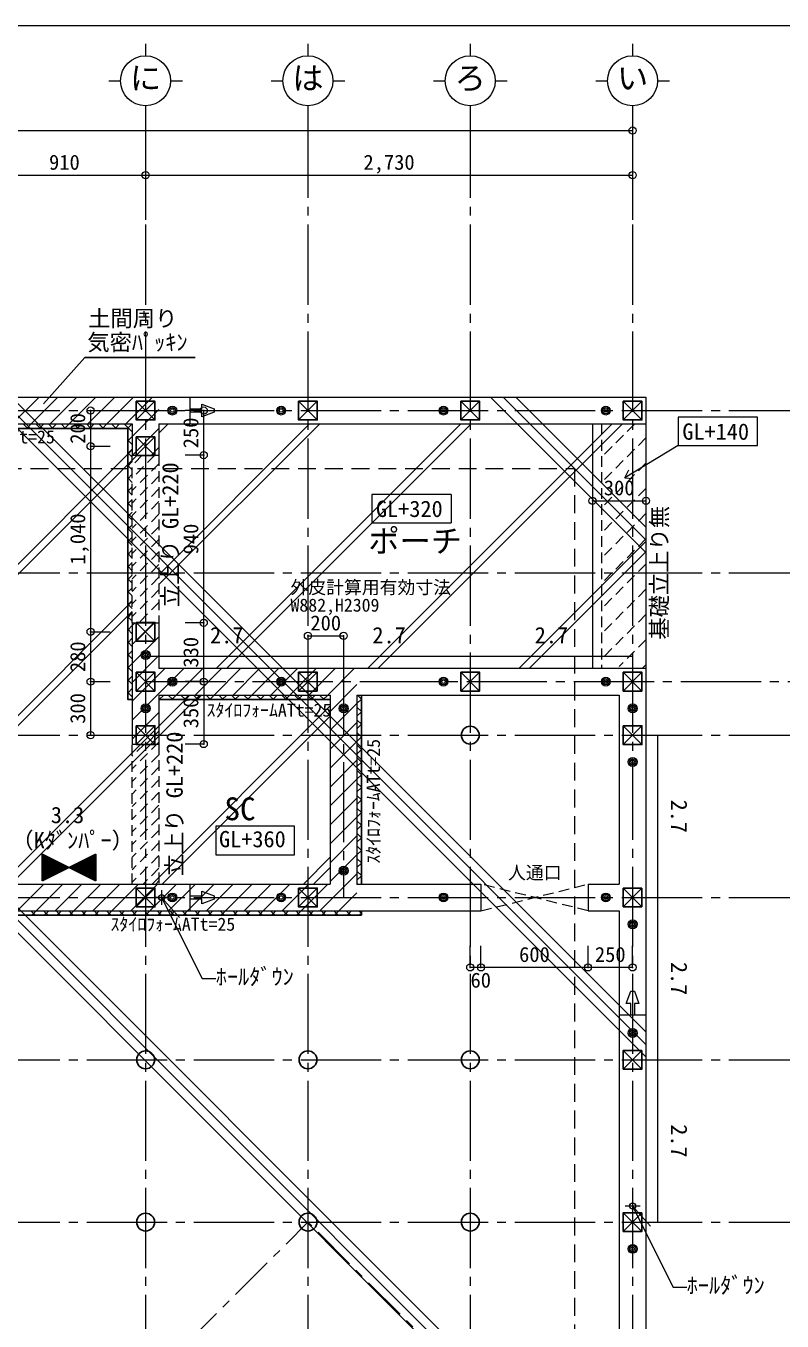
# Model space of a CAD drawing. Units: millimetres at full size, sheet at 1:50. Extents: x -26847 to 9830, y -6970 to 7062.
# Drawn here: x -1139 to 3100, y -199 to 7062 of the extents above; entities that cross this region are included whole.
import ezdxf
from ezdxf.enums import TextEntityAlignment as Align

# ---------------------------------------------------------------- set-up
doc = ezdxf.new("R2010")
doc.units = ezdxf.units.MM
doc.header["$LTSCALE"] = 50
doc.header["$PDMODE"] = 32
doc.header["$PDSIZE"] = 40
for name, pattern in [('CHAIN1', [8, 5, -1, 1, -1]), ('CHAIN2', [12, 9, -1, 1, -1]), ('DASHED1', [1.8, 1.2, -0.6]), ('DASHED2', [3, 2, -1])]:
    doc.linetypes.add(name, pattern=pattern)
for name, color, linetype, lineweight in [('3-0_補助線', 4, 'CHAIN2', 9), ('3-1_通り芯・通り番号', 4, 'Continuous', 9), ('3-2_柱(黄)', 6, 'Continuous', 25), ('3-3_仕上線(黄)', 4, 'Continuous', 9), ('3-4_下地・間柱(水色)', 5, 'Continuous', 25), ('3-5_サッシ・室内建具', 4, 'Continuous', 9), ('3-6_住宅設備・造作', 6, 'Continuous', 25), ('3-7_家具点線', 4, 'DASHED2', 9), ('3-A_文字', 2, 'Continuous', 9), ('3-F_寸法・方位', 4, 'Continuous', 9), ('6-A_文字', 134, 'Continuous', 25), ('C-0', 4, 'Continuous', 9), ('C-1', 2, 'CHAIN1', 9), ('C-2', 2, 'Continuous', 9)]:
    doc.layers.add(name, color=color, linetype=linetype, lineweight=lineweight)
doc.styles.add('ＭＳ ゴシック', font='')
doc.styles.get('ＭＳ ゴシック').set_extended_font_data('MS Gothic')

msp = doc.modelspace()

# ---------------------------------------------------------------- linework, layer by layer
at = {"layer": '3-0_補助線'}
for p, q in [((-467.79, 6548.18), (-467.79, -5342.52)), ((442.21, 6548.18), (442.21, -5342.52)), ((1352.21, 6548.18), (1352.21, -5342.52)), ((2262.21, 6548.18), (2262.21, -5342.52)), ((-9197.8, 4905.56), (5516.74, 4905.56)), ((-9197.8, 3995.56), (5516.74, 3995.56)), ((642.21, 3534.79), (642.21, 2175.56)), ((-467.79, 3385.56), (4523.88, 3385.56)), ((-9197.8, 3085.56), (5516.74, 3085.56)), ((-9197.8, 2175.56), (5516.74, 2175.56)), ((-9197.8, 1265.56), (5516.74, 1265.56)), ((-9197.8, 355.56), (5516.74, 355.56))]:
    msp.add_line(p, q, dxfattribs=at)
at = {"layer": '3-1_通り芯・通り番号'}
for p, q in [((-467.79, 6961.32), (-467.79, 6894.75)), ((442.21, 6961.32), (442.21, 6894.75)), ((1352.21, 6961.32), (1352.21, 6894.75)), ((2262.21, 6961.32), (2262.21, 6894.75)), ((-674.36, 6754.75), (-607.79, 6754.75)), ((-327.79, 6754.75), (-261.22, 6754.75)), ((235.64, 6754.75), (302.21, 6754.75)), ((582.21, 6754.75), (648.78, 6754.75)), ((1145.64, 6754.75), (1212.21, 6754.75)), ((1492.21, 6754.75), (1558.78, 6754.75)), ((2055.64, 6754.75), (2122.21, 6754.75)), ((2402.21, 6754.75), (2468.78, 6754.75)), ((-467.79, 6614.75), (-467.79, 6548.18)), ((442.21, 6614.75), (442.21, 6548.18)), ((1352.21, 6614.75), (1352.21, 6548.18)), ((2262.21, 6614.75), (2262.21, 6548.18))]:
    msp.add_line(p, q, dxfattribs=at)
for centre in [(-467.79, 6754.75), (442.21, 6754.75), (1352.21, 6754.75), (2262.21, 6754.75)]:
    msp.add_circle(centre, 140, dxfattribs=at)
at = {"layer": '3-2_柱(黄)'}
for p, q in [((-520.29, 4958.06), (-415.29, 4853.06)), ((-415.29, 4958.06), (-520.29, 4853.06)), ((389.71, 4958.06), (494.71, 4853.06)), ((494.71, 4958.06), (389.71, 4853.06)), ((1299.71, 4958.06), (1404.71, 4853.06)), ((1404.71, 4958.06), (1299.71, 4853.06)), ((2209.71, 4958.06), (2314.71, 4853.06)), ((2314.71, 4958.06), (2209.71, 4853.06)), ((-520.29, 4758.06), (-415.29, 4653.06)), ((-415.29, 4758.06), (-520.29, 4653.06)), ((-520.29, 3718.06), (-415.29, 3613.06)), ((-415.29, 3718.06), (-520.29, 3613.06)), ((-520.29, 3438.06), (-415.29, 3333.06)), ((-415.29, 3438.06), (-520.29, 3333.06)), ((494.71, 3333.06), (389.71, 3438.06)), ((389.71, 3333.06), (494.71, 3438.06)), ((1299.71, 3438.06), (1404.71, 3333.06)), ((1404.71, 3438.06), (1299.71, 3333.06)), ((2209.71, 3438.06), (2314.71, 3333.06)), ((2314.71, 3438.06), (2209.71, 3333.06)), ((-520.29, 3138.06), (-415.29, 3033.06)), ((-415.29, 3138.06), (-520.29, 3033.06)), ((2209.71, 3138.06), (2314.71, 3033.06)), ((2314.71, 3138.06), (2209.71, 3033.06)), ((-520.29, 2228.06), (-415.29, 2123.06)), ((-415.29, 2228.06), (-520.29, 2123.06)), ((389.71, 2228.06), (494.71, 2123.06)), ((494.71, 2228.06), (389.71, 2123.06)), ((2314.71, 2228.06), (2209.71, 2228.06)), ((2209.71, 2228.06), (2209.71, 2123.06)), ((2314.71, 2123.06), (2314.71, 2228.06)), ((2314.71, 2123.06), (2209.71, 2123.06)), ((2314.71, 1318.06), (2209.71, 1213.06)), ((2314.71, 1213.06), (2209.71, 1318.06)), ((2314.71, 408.06), (2209.71, 303.06)), ((2314.71, 303.06), (2209.71, 408.06))]:
    msp.add_line(p, q, dxfattribs=at)
for points in [[(-520.29, 4958.06), (-520.29, 4853.06), (-415.29, 4853.06), (-415.29, 4958.06)], [(389.71, 4958.06), (389.71, 4853.06), (494.71, 4853.06), (494.71, 4958.06)], [(1299.71, 4958.06), (1299.71, 4853.06), (1404.71, 4853.06), (1404.71, 4958.06)], [(2209.71, 4958.06), (2209.71, 4853.06), (2314.71, 4853.06), (2314.71, 4958.06)], [(-520.29, 4758.06), (-520.29, 4653.06), (-415.29, 4653.06), (-415.29, 4758.06)], [(-520.29, 3718.06), (-520.29, 3613.06), (-415.29, 3613.06), (-415.29, 3718.06)], [(-520.29, 3438.06), (-520.29, 3333.06), (-415.29, 3333.06), (-415.29, 3438.06)], [(494.71, 3333.06), (494.71, 3438.06), (389.71, 3438.06), (389.71, 3333.06)], [(1299.71, 3438.06), (1299.71, 3333.06), (1404.71, 3333.06), (1404.71, 3438.06)], [(2209.71, 3438.06), (2209.71, 3333.06), (2314.71, 3333.06), (2314.71, 3438.06)], [(-520.29, 3138.06), (-520.29, 3033.06), (-415.29, 3033.06), (-415.29, 3138.06)], [(2209.71, 3138.06), (2209.71, 3033.06), (2314.71, 3033.06), (2314.71, 3138.06)], [(-520.29, 2228.06), (-520.29, 2123.06), (-415.29, 2123.06), (-415.29, 2228.06)], [(389.71, 2228.06), (389.71, 2123.06), (494.71, 2123.06), (494.71, 2228.06)], [(2314.71, 1318.06), (2209.71, 1318.06), (2209.71, 1213.06), (2314.71, 1213.06)], [(2314.71, 408.06), (2209.71, 408.06), (2209.71, 303.06), (2314.71, 303.06)]]:
    msp.add_lwpolyline(points, close=True, dxfattribs=at)
for points in [[(2314.71, 2123.06), (2262.21, 2175.56), (2209.71, 2228.06)], [(2314.71, 2228.06), (2262.21, 2175.56), (2209.71, 2123.06)]]:
    msp.add_lwpolyline(points, dxfattribs=at)
at = {"layer": '3-3_仕上線(黄)'}
for p, q in [((-2178.02, 4830.56), (-542.79, 4830.56)), ((-542.79, 4830.56), (-542.79, 4655.56)), ((-392.79, 4830.56), (2337.21, 4830.56)), ((-392.79, 4830.56), (-392.79, 4655.56)), ((2037.21, 4830.56), (2037.21, 3460.56)), ((-542.79, 4655.56), (-392.79, 4655.56)), ((2219.46, 4527.69), (2265.77, 4525.32)), ((-542.79, 3715.56), (-542.79, 3035.56)), ((-392.79, 3460.56), (2337.21, 3460.56)), ((-392.79, 3310.56), (-392.79, 3035.56)), ((717.21, 3310.56), (2187.21, 3310.56)), ((717.21, 3310.56), (717.21, 2250.56)), ((2187.21, 3310.56), (2187.21, 2250.56)), ((-542.79, 3035.56), (-392.79, 3035.56)), ((-1302.79, 2250.56), (567.21, 2250.56)), ((2012.21, 2250.56), (2187.21, 2250.56)), ((-1302.79, 2100.56), (1412.21, 2100.56)), ((2187.21, 2100.56), (2187.21, -1389.44))]:
    msp.add_line(p, q, dxfattribs=at)
at = {"layer": '3-3_仕上線(黄)', "linetype": 'DASHED1'}
for p, q in [((2087.21, 4830.56), (2087.21, 3460.56)), ((2274.43, 4830.56), (2087.21, 4643.34)), ((2337.21, 4751.92), (2087.21, 4501.92)), ((-415.29, 4655.86), (-542.79, 4528.36)), ((-542.79, 3715.56), (-542.79, 4655.56)), ((-486.3, 4655.56), (-542.79, 4599.07)), ((-392.79, 4655.56), (-392.79, 3715.56)), ((-392.79, 4607.65), (-542.79, 4457.65)), ((2337.21, 4610.5), (2087.21, 4360.5)), ((-392.79, 4536.94), (-542.79, 4386.94)), ((-392.79, 4466.23), (-542.79, 4316.23)), ((2337.21, 4469.07), (2087.21, 4219.07)), ((-392.79, 4395.52), (-542.79, 4245.52)), ((-392.79, 4324.81), (-542.79, 4174.81)), ((2337.21, 4327.65), (2087.21, 4077.65)), ((-392.79, 4254.1), (-542.79, 4104.1)), ((-392.79, 4183.39), (-542.79, 4033.39)), ((2337.21, 4186.23), (2087.21, 3936.23)), ((-392.79, 4112.68), (-542.79, 3962.68)), ((-392.79, 4041.97), (-542.79, 3891.97)), ((2337.21, 4044.81), (2087.21, 3794.81)), ((-392.79, 3971.26), (-542.79, 3821.26)), ((-392.79, 3900.55), (-542.79, 3750.55)), ((2337.21, 3903.39), (2087.21, 3653.39)), ((-392.79, 3829.84), (-507.06, 3715.56)), ((2337.21, 3761.97), (2087.21, 3511.97)), ((2337.21, 3620.55), (2187.21, 3470.55)), ((2337.21, 3479.12), (2318.65, 3460.56)), ((-392.79, 3046.94), (-542.79, 2896.94)), ((-474.88, 3035.56), (-542.79, 2967.65)), ((-542.79, 2250.56), (-542.79, 3035.56)), ((-392.79, 3035.56), (-392.79, 2250.56)), ((-392.79, 2976.23), (-542.79, 2826.23)), ((-392.79, 2905.52), (-542.79, 2755.52)), ((-392.79, 2834.81), (-542.79, 2684.81)), ((-392.79, 2764.1), (-542.79, 2614.1)), ((-392.79, 2693.39), (-542.79, 2543.39)), ((-392.79, 2622.68), (-542.79, 2472.68)), ((-392.79, 2551.97), (-542.79, 2401.97)), ((-392.79, 2481.26), (-542.79, 2331.26)), ((-392.79, 2410.55), (-542.79, 2260.55)), ((-392.79, 2339.84), (-482.06, 2250.56)), ((-392.79, 2269.12), (-411.35, 2250.56))]:
    msp.add_line(p, q, dxfattribs=at)
at = {"layer": '3-3_仕上線(黄)'}
for points in [[(-6912.79, 4980.56), (2337.21, 4980.56), (2337.21, -3359.44)], [(2518.39, 4709.56), (2219.46, 4527.69), (2242.02, 4574.01)], [(-542.79, 3715.56), (-392.79, 3715.56), (-392.79, 3460.56)], [(-392.79, 3310.56), (567.21, 3310.56), (567.21, 2250.56)], [(717.21, 2250.56), (1412.21, 2250.56), (1412.21, 2100.56)], [(2012.21, 2250.56), (2012.21, 2100.56), (2187.21, 2100.56)]]:
    msp.add_lwpolyline(points, dxfattribs=at)
at = {"layer": '3-4_下地・間柱(水色)'}
for centre in [(1352.21, 3085.56), (-467.79, 1265.56), (442.21, 1265.56), (1352.21, 1265.56), (-467.79, 355.56), (442.21, 355.56), (1352.21, 355.56)]:
    msp.add_circle(centre, 50, dxfattribs=at)
at = {"layer": '3-5_サッシ・室内建具', "linetype": 'DASHED1'}
for p, q in [((2012.21, 2100.56), (1412.21, 2250.56)), ((1412.21, 2100.56), (2012.21, 2250.56))]:
    msp.add_line(p, q, dxfattribs=at)
at = {"layer": '3-6_住宅設備・造作'}
for p, q in [((-2168.27, 4805.56), (-567.79, 4805.56)), ((-1153.6, 4830.56), (-1128.6, 4805.56)), ((-1134.14, 4805.56), (-1109.14, 4830.56)), ((-1082.89, 4830.56), (-1057.89, 4805.56)), ((-1063.43, 4805.56), (-1038.43, 4830.56)), ((-1012.18, 4830.56), (-987.18, 4805.56)), ((-992.72, 4805.56), (-967.72, 4830.56)), ((-941.47, 4830.56), (-916.47, 4805.56)), ((-922.01, 4805.56), (-897.01, 4830.56)), ((-870.76, 4830.56), (-845.76, 4805.56)), ((-851.29, 4805.56), (-826.29, 4830.56)), ((-800.05, 4830.56), (-775.05, 4805.56)), ((-780.58, 4805.56), (-755.58, 4830.56)), ((-729.34, 4830.56), (-704.34, 4805.56)), ((-709.87, 4805.56), (-684.87, 4830.56)), ((-658.63, 4830.56), (-633.63, 4805.56)), ((-639.16, 4805.56), (-614.16, 4830.56)), ((-587.92, 4830.56), (-542.79, 4785.43)), ((-568.45, 4805.56), (-543.45, 4830.56)), ((-567.79, 4735.51), (-542.79, 4760.51)), ((-567.79, 4739.72), (-542.79, 4714.72)), ((-567.79, 4664.8), (-542.79, 4689.8)), ((-567.79, 4669.01), (-542.79, 4644.01)), ((-567.79, 4594.09), (-542.79, 4619.09)), ((-567.79, 4598.3), (-542.79, 4573.3)), ((-567.79, 4523.38), (-542.79, 4548.38)), ((-567.79, 4527.59), (-542.79, 4502.59)), ((-567.79, 4452.67), (-542.79, 4477.67)), ((-567.79, 4456.87), (-542.79, 4431.87)), ((-567.79, 4381.96), (-542.79, 4406.96)), ((-567.79, 4386.16), (-542.79, 4361.16)), ((-567.79, 4311.25), (-542.79, 4336.25)), ((-567.79, 4315.45), (-542.79, 4290.45)), ((-567.79, 4240.54), (-542.79, 4265.54)), ((-567.79, 4244.74), (-542.79, 4219.74)), ((-567.79, 4169.83), (-542.79, 4194.83)), ((-567.79, 4174.03), (-542.79, 4149.03)), ((-567.79, 4099.12), (-542.79, 4124.12)), ((-567.79, 4103.32), (-542.79, 4078.32)), ((-567.79, 4028.41), (-542.79, 4053.41)), ((-567.79, 4032.61), (-542.79, 4007.61)), ((-567.79, 3957.7), (-542.79, 3982.7)), ((-567.79, 3961.9), (-542.79, 3936.9)), ((-567.79, 3886.99), (-542.79, 3911.99)), ((-567.79, 3891.19), (-542.79, 3866.19)), ((-567.79, 3816.27), (-542.79, 3841.27)), ((-567.79, 3820.48), (-542.79, 3795.48)), ((-567.79, 3745.56), (-542.79, 3770.56)), ((-567.79, 3749.77), (-542.79, 3724.77)), ((-567.79, 3674.85), (-542.79, 3699.85)), ((-567.79, 3679.06), (-542.79, 3654.06)), ((-567.79, 3604.14), (-542.79, 3629.14)), ((-567.79, 3608.35), (-542.79, 3583.35)), ((-567.79, 3533.43), (-542.79, 3558.43)), ((-567.79, 3537.64), (-542.79, 3512.64)), ((-567.79, 3462.72), (-542.79, 3487.72)), ((-567.79, 3466.93), (-542.79, 3441.93)), ((-567.79, 3392.01), (-542.79, 3417.01)), ((-567.79, 3396.21), (-542.79, 3371.21)), ((-567.79, 3321.3), (-542.79, 3346.3)), ((-567.79, 3325.5), (-542.79, 3300.5)), ((-392.79, 3291.93), (-386.42, 3285.56)), ((-392.79, 3285.56), (567.21, 3285.56)), ((-391.4, 3285.56), (-366.4, 3310.56)), ((-340.71, 3310.56), (-315.71, 3285.56)), ((-320.69, 3285.56), (-295.69, 3310.56)), ((-270, 3310.56), (-245, 3285.56)), ((-249.97, 3285.56), (-224.97, 3310.56)), ((-199.29, 3310.56), (-174.29, 3285.56)), ((-179.26, 3285.56), (-154.26, 3310.56)), ((-128.58, 3310.56), (-103.58, 3285.56)), ((-108.55, 3285.56), (-83.55, 3310.56)), ((-57.87, 3310.56), (-32.87, 3285.56)), ((-37.84, 3285.56), (-12.84, 3310.56)), ((12.84, 3310.56), (37.84, 3285.56)), ((32.87, 3285.56), (57.87, 3310.56)), ((83.55, 3310.56), (108.55, 3285.56)), ((103.58, 3285.56), (128.58, 3310.56)), ((154.26, 3310.56), (179.26, 3285.56)), ((174.29, 3285.56), (199.29, 3310.56)), ((224.97, 3310.56), (249.97, 3285.56)), ((245, 3285.56), (270, 3310.56)), ((295.69, 3310.56), (320.69, 3285.56)), ((315.71, 3285.56), (340.71, 3310.56)), ((366.4, 3310.56), (391.4, 3285.56)), ((386.42, 3285.56), (411.42, 3310.56)), ((437.11, 3310.56), (462.11, 3285.56)), ((457.13, 3285.56), (482.13, 3310.56)), ((507.82, 3310.56), (532.82, 3285.56)), ((527.84, 3285.56), (552.84, 3310.56)), ((717.21, 3262.8), (742.21, 3287.8)), ((719.95, 3310.56), (742.21, 3288.3)), ((742.21, 3310.56), (742.21, 2250.56)), ((717.21, 3242.59), (742.21, 3217.59)), ((717.21, 3192.09), (742.21, 3217.09)), ((717.21, 3171.87), (742.21, 3146.87)), ((717.21, 3121.38), (742.21, 3146.38)), ((717.21, 3101.16), (742.21, 3076.16)), ((717.21, 3050.66), (742.21, 3075.66)), ((717.21, 3030.45), (742.21, 3005.45)), ((717.21, 2979.95), (742.21, 3004.95)), ((717.21, 2959.74), (742.21, 2934.74)), ((717.21, 2909.24), (742.21, 2934.24)), ((717.21, 2889.03), (742.21, 2864.03)), ((717.21, 2838.53), (742.21, 2863.53)), ((717.21, 2818.32), (742.21, 2793.32)), ((717.21, 2767.82), (742.21, 2792.82)), ((717.21, 2747.61), (742.21, 2722.61)), ((717.21, 2697.11), (742.21, 2722.11)), ((717.21, 2676.9), (742.21, 2651.9)), ((717.21, 2626.4), (742.21, 2651.4)), ((717.21, 2606.19), (742.21, 2581.19)), ((717.21, 2555.69), (742.21, 2580.69)), ((717.21, 2535.48), (742.21, 2510.48)), ((717.21, 2484.98), (742.21, 2509.98)), ((717.21, 2464.77), (742.21, 2439.77)), ((717.21, 2414.27), (742.21, 2439.27)), ((717.21, 2394.06), (742.21, 2369.06)), ((717.21, 2343.56), (742.21, 2368.56)), ((717.21, 2323.35), (742.21, 2298.35)), ((717.21, 2272.85), (742.21, 2297.85)), ((717.21, 2252.64), (719.29, 2250.56)), ((-1302.79, 2075.56), (742.21, 2075.56)), ((-1110.61, 2100.56), (-1085.61, 2075.56)), ((-1106.42, 2075.56), (-1081.42, 2100.56)), ((-1039.9, 2100.56), (-1014.9, 2075.56)), ((-1035.71, 2075.56), (-1010.71, 2100.56)), ((-969.19, 2100.56), (-944.19, 2075.56)), ((-965, 2075.56), (-940, 2100.56)), ((-898.48, 2100.56), (-873.48, 2075.56)), ((-894.29, 2075.56), (-869.29, 2100.56)), ((-827.77, 2100.56), (-802.77, 2075.56)), ((-823.58, 2075.56), (-798.58, 2100.56)), ((-757.06, 2100.56), (-732.06, 2075.56)), ((-752.87, 2075.56), (-727.87, 2100.56)), ((-686.35, 2100.56), (-661.35, 2075.56)), ((-682.16, 2075.56), (-657.16, 2100.56)), ((-615.64, 2100.56), (-590.64, 2075.56)), ((-611.45, 2075.56), (-586.45, 2100.56)), ((-544.92, 2100.56), (-519.92, 2075.56)), ((-540.74, 2075.56), (-515.74, 2100.56)), ((-474.21, 2100.56), (-449.21, 2075.56)), ((-470.02, 2075.56), (-445.02, 2100.56)), ((-403.5, 2100.56), (-378.5, 2075.56)), ((-399.31, 2075.56), (-374.31, 2100.56)), ((-332.79, 2100.56), (-307.79, 2075.56)), ((-328.6, 2075.56), (-303.6, 2100.56)), ((-262.08, 2100.56), (-237.08, 2075.56)), ((-257.89, 2075.56), (-232.89, 2100.56)), ((-191.37, 2100.56), (-166.37, 2075.56)), ((-187.18, 2075.56), (-162.18, 2100.56)), ((-120.66, 2100.56), (-95.66, 2075.56)), ((-116.47, 2075.56), (-91.47, 2100.56)), ((-49.95, 2100.56), (-24.95, 2075.56)), ((-45.76, 2075.56), (-20.76, 2100.56)), ((20.76, 2100.56), (45.76, 2075.56)), ((24.95, 2075.56), (49.95, 2100.56)), ((91.47, 2100.56), (116.47, 2075.56)), ((95.66, 2075.56), (120.66, 2100.56)), ((162.18, 2100.56), (187.18, 2075.56)), ((166.37, 2075.56), (191.37, 2100.56)), ((232.89, 2100.56), (257.89, 2075.56)), ((237.08, 2075.56), (262.08, 2100.56)), ((303.6, 2100.56), (328.6, 2075.56)), ((307.79, 2075.56), (332.79, 2100.56)), ((374.31, 2100.56), (399.31, 2075.56)), ((378.5, 2075.56), (403.5, 2100.56)), ((445.02, 2100.56), (470.02, 2075.56)), ((449.21, 2075.56), (474.21, 2100.56)), ((515.74, 2100.56), (540.74, 2075.56)), ((519.92, 2075.56), (544.92, 2100.56)), ((586.45, 2100.56), (611.45, 2075.56)), ((590.64, 2075.56), (615.64, 2100.56)), ((657.16, 2100.56), (682.16, 2075.56)), ((661.35, 2075.56), (686.35, 2100.56)), ((727.87, 2100.56), (742.21, 2086.21)), ((732.06, 2075.56), (742.21, 2085.72)), ((742.21, 2100.56), (742.21, 2075.56))]:
    msp.add_line(p, q, dxfattribs=at)
msp.add_lwpolyline([(-567.79, 4805.56), (-567.79, 3285.56), (-542.79, 3285.56)], dxfattribs=at)
at = {"layer": '3-7_家具点線'}
for p, q in [((-6512.79, 4580.56), (1937.21, 4580.56)), ((1937.21, 4580.56), (1937.21, -2959.44))]:
    msp.add_line(p, q, dxfattribs=at)
at = {"layer": '3-A_文字'}
for p, q in [((2337.21, -1547.01), (-4190.35, 4980.56)), ((2337.21, -1476.29), (-4119.64, 4980.56)), ((2337.21, -1405.58), (-4048.93, 4980.56)), ((2337.21, 1281.42), (-1361.93, 4980.56)), ((2337.21, 1352.13), (-1291.21, 4980.56)), ((2337.21, 1422.84), (-1220.5, 4980.56)), ((2337.21, 4109.85), (1466.5, 4980.56)), ((2337.21, 4180.56), (1537.21, 4980.56)), ((2337.21, 4251.27), (1607.92, 4980.56)), ((2962.85, 4868.63), (2518.39, 4868.63)), ((2518.39, 4868.63), (2518.39, 4709.56)), ((508.08, 4830.56), (-392.79, 3929.69)), ((-340.45, 4830.56), (-392.79, 4778.22)), ((451.51, 4830.56), (-388.14, 3990.91)), ((1300.04, 4830.56), (-69.96, 3460.56)), ((1356.61, 4830.56), (-13.39, 3460.56)), ((2148.57, 4830.56), (778.57, 3460.56)), ((2205.13, 4830.56), (835.13, 3460.56)), ((-542.79, 4684.79), (-1678.22, 3549.36)), ((-517.87, 4653.14), (-1662.34, 3508.67)), ((1245.38, 4435.59), (800.92, 4435.59)), ((800.92, 4435.59), (800.92, 4276.52)), ((1245.38, 4435.59), (1245.38, 4276.52)), ((800.92, 4276.52), (1245.38, 4276.52)), ((2337.21, 4170.68), (1627.09, 3460.56)), ((2337.21, 4114.11), (1683.66, 3460.56)), ((-542.79, 3836.26), (-1302.79, 3076.26)), ((-542.79, 3779.69), (-1302.79, 3019.69)), ((-219.96, 3310.56), (-1279.96, 2250.56)), ((-163.39, 3310.56), (-1223.39, 2250.56)), ((567.21, 3249.21), (-431.43, 2250.56)), ((567.21, 3192.64), (-374.87, 2250.56)), ((567.21, 2400.68), (417.09, 2250.56)), ((567.21, 2344.11), (473.66, 2250.56))]:
    msp.add_line(p, q, dxfattribs=at)
msp.add_lwpolyline([(2518.39, 4709.56), (2962.85, 4709.56), (2962.85, 4868.63)], dxfattribs=at)
msp.add_lwpolyline([(-73.4, 2574.56), (-73.4, 2415.49), (366.38, 2415.49), (366.38, 2574.56)], close=True, dxfattribs=at)
at = {"layer": '3-F_寸法・方位'}
for p, q in [((9829.91, 7062.06), (-9970.09, 7062.06)), ((-6837.79, 6475.28), (2262.21, 6475.28)), ((2262.21, 6475.28), (2262.21, 6225.28)), ((-1377.79, 6225.28), (-467.79, 6225.28)), ((-467.79, 6225.28), (-467.79, 5975.28)), ((-467.79, 6225.28), (2262.21, 6225.28)), ((2262.21, 6225.28), (2262.21, 5975.28)), ((-776.14, 4905.56), (-776.14, 4705.56)), ((-776.14, 4905.56), (-665.96, 4905.56)), ((-142.07, 4905.56), (-246.01, 4905.56)), ((-142.07, 4655.56), (-142.07, 4905.56)), ((-776.14, 4705.56), (-665.96, 4705.56)), ((-776.14, 4705.56), (-776.14, 3665.56)), ((-142.07, 4655.56), (-246.01, 4655.56)), ((-142.07, 3715.56), (-142.07, 4655.56)), ((2037.21, 4399.94), (2337.21, 4399.94)), ((-142.07, 3715.56), (-246.01, 3715.56)), ((-142.07, 3385.56), (-142.07, 3715.56)), ((-776.14, 3665.56), (-665.96, 3665.56)), ((-776.14, 3665.56), (-776.14, 3385.56)), ((442.21, 3642.38), (642.21, 3642.38)), ((442.21, 3642.38), (442.21, 3534.79)), ((642.21, 3642.38), (642.21, 3534.79)), ((-776.14, 3385.56), (-665.96, 3385.56)), ((-776.14, 3385.56), (-776.14, 3085.56)), ((-142.07, 3385.56), (-246.01, 3385.56)), ((-142.07, 3385.56), (-246.01, 3385.56)), ((-142.07, 3385.56), (-142.07, 3035.56)), ((-776.14, 3085.56), (-665.96, 3085.56)), ((-142.07, 3035.56), (-246.01, 3035.56)), ((1352.21, 1783.67), (1352.21, 1904.5)), ((1412.21, 1783.67), (1412.21, 1904.5)), ((2012.21, 1783.67), (2012.21, 1904.5)), ((2262.21, 1783.67), (2262.21, 1904.5)), ((1412.21, 1783.67), (1352.21, 1783.67)), ((2012.21, 1783.67), (1412.21, 1783.67)), ((2262.21, 1783.67), (2012.21, 1783.67))]:
    msp.add_line(p, q, dxfattribs=at)
for p in [(2262.21, 6475.28), (-467.79, 6225.28), (2262.21, 6225.28), (-776.14, 4905.56), (-142.07, 4905.56), (-776.14, 4705.56), (-142.07, 4655.56), (2037.21, 4399.94), (2337.21, 4399.94), (-142.07, 3715.56), (-776.14, 3665.56), (442.21, 3642.38), (642.21, 3642.38), (-776.14, 3385.56), (-142.07, 3385.56), (-776.14, 3085.56), (-142.07, 3035.56), (1352.21, 1783.67), (1412.21, 1783.67), (2012.21, 1783.67), (2262.21, 1783.67)]:
    msp.add_point(p, dxfattribs=at)
at = {"layer": '6-A_文字'}
msp.add_lwpolyline([(-189.48, 5202.47), (-807.69, 5202.47), (-1040.71, 4942.39)], dxfattribs=at)
at = {"layer": 'C-0'}
for p, q in [((-217.79, 4830.56), (-217.79, 4980.56)), ((442.21, 3527.06), (-467.79, 3527.06)), ((1352.21, 3527.06), (442.21, 3527.06)), ((2262.21, 3527.06), (1352.21, 3527.06)), ((2403.71, 2175.56), (2403.71, 3085.56)), ((-377.79, 2217.23), (-377.79, 2133.89)), ((-217.79, 2100.56), (-217.79, 2250.56)), ((-336.12, 2175.56), (-419.45, 2175.56)), ((-377.79, 2175.56), (-150.29, 1720.56)), ((-377.79, 2175.56), (-278.27, 2063.33)), ((2403.71, 1265.56), (2403.71, 2175.56)), ((-150.29, 1720.56), (-74.45, 1720.56)), ((2337.21, 1515.56), (2187.21, 1515.56)), ((2403.71, 355.56), (2403.71, 1265.56)), ((2303.88, 445.56), (2220.55, 445.56)), ((2262.21, 487.23), (2262.21, 403.89)), ((2262.21, 445.56), (2489.71, -9.44)), ((2262.21, 445.56), (2361.73, 333.33)), ((2489.71, -9.44), (2565.55, -9.44))]:
    msp.add_line(p, q, dxfattribs=at)
at = {"layer": 'C-0', "color": 6, "lineweight": 25}
for p, q in [((-747.42, 2418.17), (-1047.42, 2268.17)), ((-1047.42, 2418.17), (-1047.42, 2268.17)), ((-1047.42, 2418.17), (-747.42, 2268.17)), ((-1047.42, 2412.1), (-1043.37, 2416.15)), ((-1047.42, 2405.03), (-1038.66, 2413.79)), ((-1047.42, 2397.96), (-1033.94, 2411.43)), ((-1047.42, 2390.89), (-1029.23, 2409.08)), ((-1047.42, 2383.82), (-1024.51, 2406.72)), ((-1047.42, 2376.74), (-1019.8, 2404.36)), ((-1047.42, 2369.67), (-1015.09, 2402.01)), ((-1047.42, 2362.6), (-1010.37, 2399.65)), ((-1047.42, 2355.53), (-1005.66, 2397.29)), ((-859.52, 2324.22), (-783.73, 2400.02)), ((-854.81, 2321.87), (-769.59, 2407.09)), ((-850.09, 2319.51), (-755.45, 2414.16)), ((-845.38, 2317.15), (-747.42, 2415.12)), ((-840.67, 2314.8), (-747.42, 2408.04)), ((-835.95, 2312.44), (-747.42, 2400.97)), ((-747.42, 2418.17), (-747.42, 2268.17)), ((-1047.42, 2348.46), (-1000.94, 2394.93)), ((-1047.42, 2341.39), (-996.23, 2392.58)), ((-1047.42, 2334.32), (-991.52, 2390.22)), ((-1047.42, 2327.25), (-986.8, 2387.86)), ((-1047.42, 2320.18), (-982.09, 2385.51)), ((-1047.42, 2313.11), (-977.37, 2383.15)), ((-1047.42, 2306.03), (-972.66, 2380.79)), ((-1047.42, 2298.96), (-967.95, 2378.44)), ((-1047.42, 2291.89), (-963.23, 2376.08)), ((-1047.42, 2284.82), (-958.52, 2373.72)), ((-1047.42, 2277.75), (-953.8, 2371.36)), ((-1047.42, 2270.68), (-949.09, 2369.01)), ((-1038.29, 2272.74), (-944.38, 2366.65)), ((-1024.15, 2279.81), (-939.66, 2364.29)), ((-1010.01, 2286.88), (-934.95, 2361.94)), ((-995.86, 2293.95), (-930.23, 2359.58)), ((-981.72, 2301.02), (-925.52, 2357.22)), ((-967.58, 2308.09), (-920.81, 2354.87)), ((-953.44, 2315.16), (-916.09, 2352.51)), ((-939.3, 2322.23), (-911.38, 2350.15)), ((-925.15, 2329.3), (-906.66, 2347.79)), ((-911.01, 2336.38), (-901.95, 2345.44)), ((-897.24, 2343.08), (-896.87, 2343.45)), ((-892.52, 2340.72), (-882.73, 2350.52)), ((-887.81, 2338.37), (-868.58, 2357.59)), ((-883.09, 2336.01), (-854.44, 2364.66)), ((-878.38, 2333.65), (-840.3, 2371.73)), ((-873.66, 2331.3), (-826.16, 2378.8)), ((-868.95, 2328.94), (-812.02, 2385.87)), ((-864.24, 2326.58), (-797.87, 2392.94)), ((-831.24, 2310.08), (-747.42, 2393.9)), ((-826.52, 2307.72), (-747.42, 2386.83)), ((-821.81, 2305.37), (-747.42, 2379.76)), ((-817.1, 2303.01), (-747.42, 2372.69)), ((-812.38, 2300.65), (-747.42, 2365.62)), ((-807.67, 2298.3), (-747.42, 2358.55)), ((-802.95, 2295.94), (-747.42, 2351.48)), ((-798.24, 2293.58), (-747.42, 2344.4)), ((-793.53, 2291.23), (-747.42, 2337.33)), ((-788.81, 2288.87), (-747.42, 2330.26)), ((-784.1, 2286.51), (-747.42, 2323.19)), ((-779.38, 2284.15), (-747.42, 2316.12)), ((-774.67, 2281.8), (-747.42, 2309.05)), ((-769.96, 2279.44), (-747.42, 2301.98)), ((-765.24, 2277.08), (-747.42, 2294.91)), ((-760.53, 2274.73), (-747.42, 2287.84)), ((-755.81, 2272.37), (-747.42, 2280.77)), ((-751.1, 2270.01), (-747.42, 2273.69))]:
    msp.add_line(p, q, dxfattribs=at)
at = {"layer": 'C-0'}
for points in [[(-152.79, 4941.03), (-82.79, 4915.56), (-82.79, 4895.56), (-152.79, 4870.09), (-152.79, 4895.56), (-217.79, 4895.56)], [(-217.79, 4915.56), (-152.79, 4915.56), (-152.79, 4941.03)], [(-152.79, 2211.03), (-82.79, 2185.56), (-82.79, 2165.56), (-152.79, 2140.09), (-152.79, 2165.56), (-217.79, 2165.56)], [(-217.79, 2185.56), (-152.79, 2185.56), (-152.79, 2211.03)], [(2226.75, 1580.56), (2252.21, 1650.56), (2272.21, 1650.56), (2297.68, 1580.56), (2272.21, 1580.56), (2272.21, 1515.56)], [(2252.21, 1515.56), (2252.21, 1580.56), (2226.75, 1580.56)]]:
    msp.add_lwpolyline(points, dxfattribs=at)
for centre, radius in [((-317.79, 4905.56), 25), ((-317.79, 4905.56), 17.5), ((-317.79, 4905.56), 10), ((292.21, 4905.56), 25), ((292.21, 4905.56), 17.5), ((292.21, 4905.56), 10), ((1202.21, 4905.56), 25), ((1202.21, 4905.56), 17.5), ((1202.21, 4905.56), 10), ((2112.21, 4905.56), 25), ((2112.21, 4905.56), 17.5), ((2112.21, 4905.56), 10), ((-467.79, 3535.56), 25), ((-467.79, 3535.56), 17.5), ((-467.79, 3535.56), 10), ((-317.79, 3385.56), 25), ((-317.79, 3385.56), 17.5), ((-317.79, 3385.56), 10), ((292.21, 3385.56), 25), ((292.21, 3385.56), 17.5), ((292.21, 3385.56), 10), ((1202.21, 3385.56), 25), ((1202.21, 3385.56), 17.5), ((1202.21, 3385.56), 10), ((2112.21, 3385.56), 25), ((2112.21, 3385.56), 17.5), ((2112.21, 3385.56), 10), ((-467.79, 3235.56), 25), ((-467.79, 3235.56), 17.5), ((-467.79, 3235.56), 10), ((642.21, 3235.56), 25), ((642.21, 3235.56), 17.5), ((642.21, 3235.56), 10), ((2262.21, 3235.56), 25), ((2262.21, 3235.56), 17.5), ((2262.21, 3235.56), 10), ((2262.21, 2935.56), 25), ((2262.21, 2935.56), 17.5), ((2262.21, 2935.56), 10), ((642.21, 2325.56), 25), ((642.21, 2325.56), 17.5), ((642.21, 2325.56), 10), ((-377.79, 2175.56), 16.67), ((-317.79, 2175.56), 25), ((-317.79, 2175.56), 17.5), ((-317.79, 2175.56), 10), ((292.21, 2175.56), 25), ((292.21, 2175.56), 17.5), ((292.21, 2175.56), 10), ((1202.21, 2175.56), 25), ((1202.21, 2175.56), 17.5), ((1202.21, 2175.56), 10), ((2112.21, 2175.56), 25), ((2112.21, 2175.56), 17.5), ((2112.21, 2175.56), 10), ((2262.21, 2025.56), 25), ((2262.21, 2025.56), 17.5), ((2262.21, 2025.56), 10), ((2262.21, 1415.56), 25), ((2262.21, 1415.56), 17.5), ((2262.21, 1415.56), 10), ((2262.21, 445.56), 16.67), ((2262.21, 205.56), 25), ((2262.21, 205.56), 17.5), ((2262.21, 205.56), 10)]:
    msp.add_circle(centre, radius, dxfattribs=at)
at = {"layer": 'C-1'}
for p in [(-1377.79, -1464.44), (1807.21, -1009.44)]:
    msp.add_line(p, (442.21, 355.56), dxfattribs=at)
at = {"layer": 'C-2'}
for p, q in [((-1215.2, 4830.56), (-1065.2, 4980.56)), ((-1109.14, 4830.56), (-959.14, 4980.56)), ((-1003.07, 4830.56), (-853.07, 4980.56)), ((-897.01, 4830.56), (-747.01, 4980.56)), ((-790.94, 4830.56), (-640.94, 4980.56)), ((-684.87, 4830.56), (-534.87, 4980.56)), ((-578.81, 4830.56), (-428.81, 4980.56)), ((-542.79, 4760.51), (-392.79, 4910.51)), ((-541.68, 4655.56), (-392.79, 4804.45)), ((-435.61, 4655.56), (-392.79, 4698.38)), ((-542.79, 3593.79), (-421.02, 3715.56)), ((-542.79, 3699.85), (-527.08, 3715.56)), ((-542.79, 3487.72), (-392.79, 3637.72)), ((-542.79, 3381.66), (-392.79, 3531.66)), ((-542.79, 3169.52), (-251.75, 3460.56)), ((-542.79, 3275.59), (-357.82, 3460.56)), ((-295.69, 3310.56), (-145.69, 3460.56)), ((-189.62, 3310.56), (-39.62, 3460.56)), ((-83.55, 3310.56), (66.45, 3460.56)), ((22.51, 3310.56), (172.51, 3460.56)), ((128.58, 3310.56), (278.58, 3460.56)), ((234.65, 3310.56), (384.65, 3460.56)), ((340.71, 3310.56), (490.71, 3460.56)), ((446.78, 3310.56), (596.78, 3460.56)), ((552.84, 3310.56), (702.84, 3460.56)), ((567.21, 3218.86), (717.21, 3368.86)), ((-542.79, 3063.46), (-392.79, 3213.46)), ((567.21, 3112.8), (717.21, 3262.8)), ((567.21, 3006.73), (717.21, 3156.73)), ((-464.62, 3035.56), (-392.79, 3107.39)), ((567.21, 2900.66), (717.21, 3050.66)), ((567.21, 2794.6), (717.21, 2944.6)), ((567.21, 2688.53), (717.21, 2838.53)), ((567.21, 2582.47), (717.21, 2732.47)), ((567.21, 2476.4), (717.21, 2626.4)), ((567.21, 2370.33), (717.21, 2520.33)), ((567.21, 2264.27), (717.21, 2414.27)), ((509.57, 2100.56), (717.21, 2308.2)), ((-1187.49, 2100.56), (-1037.49, 2250.56)), ((-1081.42, 2100.56), (-931.42, 2250.56)), ((-975.35, 2100.56), (-825.35, 2250.56)), ((-869.29, 2100.56), (-719.29, 2250.56)), ((-763.22, 2100.56), (-613.22, 2250.56)), ((-657.16, 2100.56), (-507.16, 2250.56)), ((-551.09, 2100.56), (-401.09, 2250.56)), ((-445.02, 2100.56), (-295.02, 2250.56)), ((-338.96, 2100.56), (-188.96, 2250.56)), ((-232.89, 2100.56), (-82.89, 2250.56)), ((-126.83, 2100.56), (23.17, 2250.56)), ((-20.76, 2100.56), (129.24, 2250.56)), ((85.31, 2100.56), (235.31, 2250.56)), ((191.37, 2100.56), (341.37, 2250.56)), ((297.44, 2100.56), (447.44, 2250.56)), ((403.5, 2100.56), (553.5, 2250.56)), ((615.64, 2100.56), (717.21, 2202.14))]:
    msp.add_line(p, q, dxfattribs=at)

# ---------------------------------------------------------------- texts
at = {"layer": '3-1_通り芯・通り番号', "style": 'ＭＳ ゴシック'}
for s, p in [('に', (-555.29, 6667.25)), ('は', (354.71, 6667.25)), ('ろ', (1264.71, 6667.25)), ('い', (2174.71, 6667.25))]:
    msp.add_text(s, height=128.3, dxfattribs=at).set_placement(p, align=Align.BOTTOM_LEFT)
at = {"layer": '3-5_サッシ・室内建具', "style": 'ＭＳ ゴシック'}
msp.add_text('人通口', height=73.31, dxfattribs=at).set_placement((1563.7, 2255.94), align=Align.BOTTOM_LEFT)
at = {"layer": '3-6_住宅設備・造作', "style": 'ＭＳ ゴシック'}
for p in [(-1675.7, 4699.09), (-126.19, 3167.6), (-664.57, 1967.23)]:
    msp.add_text('ｽﾀｲﾛﾌｫｰﾑATt=25', height=73.31, dxfattribs=at).set_placement(p, align=Align.BOTTOM_LEFT)
msp.add_text('ｽﾀｲﾛﾌｫｰﾑATt=25', height=73.31, rotation=90, dxfattribs=at).set_placement((867.61, 2365.13), align=Align.BOTTOM_LEFT)
at = {"layer": '3-A_文字', "color": 4, "style": 'ＭＳ ゴシック'}
for s, height, p in [('GL+140', 91.64, (2541.07, 4714.24)), ('GL+320', 91.64, (823.6, 4281.2)), ('ポーチ', 128.3, (780.84, 4071.58)), ('SC', 128.3, (-25.76, 2569.96)), ('GL+360', 91.64, (-56.29, 2429.53))]:
    msp.add_text(s, height=height, dxfattribs=at).set_placement(p, align=Align.BOTTOM_LEFT)
at = {"layer": '3-A_文字', "color": 3, "style": 'ＭＳ ゴシック'}
for s, p in [('立上り GL+220', (-256.4, 3803.6)), ('基礎立上り無', (2485.33, 3620.94)), ('立上り GL+220', (-232.58, 2294.32))]:
    msp.add_text(s, height=91.64, rotation=90, dxfattribs=at).set_placement(p, align=Align.BOTTOM_LEFT)
at = {"layer": '3-F_寸法・方位', "style": 'ＭＳ ゴシック'}
for s, p in [('910', (-1009.04, 6230.28)), ('2,730', (753.46, 6230.28)), ('300', (2100.96, 4404.94)), ('200', (455.96, 3647.38)), ('600', (1625.96, 1788.67)), ('250', (2050.96, 1788.67)), ('60', (1353.74, 1644.76))]:
    msp.add_text(s, height=84.31, dxfattribs=at).set_placement(p, align=Align.BOTTOM_LEFT)
for s, p in [('200', (-781.14, 4719.31)), ('250', (-147.07, 4694.31)), ('1,040', (-781.14, 4041.81)), ('940', (-147.07, 4099.31)), ('280', (-781.14, 3439.31)), ('330', (-147.07, 3464.31)), ('300', (-781.14, 3149.31)), ('350', (-147.07, 3124.31))]:
    msp.add_text(s, height=84.31, rotation=90, dxfattribs=at).set_placement(p, align=Align.BOTTOM_LEFT)
at = {"layer": '6-A_文字', "style": 'ＭＳ ゴシック'}
for s, p in [('土間周り', (-789.79, 5349.11)), ('気密ﾊﾟｯｷﾝ', (-794.77, 5215.15))]:
    msp.add_text(s, height=91.64, dxfattribs=at).set_placement(p, align=Align.BOTTOM_LEFT)
at = {"layer": 'C-0', "color": 5, "style": 'ＭＳ ゴシック'}
for s, height, p in [('外皮計算用有効寸法', 73.31, (344.34, 3856.05)), ('W882,H2309', 73.31, (344.34, 3756.05)), ('2.7', 91.64, (-106.54, 3572.89)), ('2.7', 91.64, (803.46, 3572.89)), ('2.7', 91.64, (1713.46, 3572.89)), ('ﾎｰﾙﾀﾞｳﾝ', 91.64, (-74.45, 1658.06)), ('ﾎｰﾙﾀﾞｳﾝ', 91.64, (2565.55, -71.94))]:
    msp.add_text(s, height=height, dxfattribs=at).set_placement(p, align=Align.BOTTOM_LEFT)
for p in [(2449.55, 2724.31), (2449.55, 1814.31), (2449.55, 904.31)]:
    msp.add_text('2.7', height=91.64, rotation=270, dxfattribs=at).set_placement(p, align=Align.BOTTOM_LEFT)
at = {"layer": 'C-0', "color": 6, "style": 'ＭＳ ゴシック'}
for s, p in [('3.3', (-999.13, 2564.76)), ('（Kﾀﾞﾝﾊﾟｰ）', (-1220.45, 2422.78))]:
    msp.add_text(s, height=91.64, dxfattribs=at).set_placement(p, align=Align.BOTTOM_LEFT)

doc.saveas('drawing.dxf')
